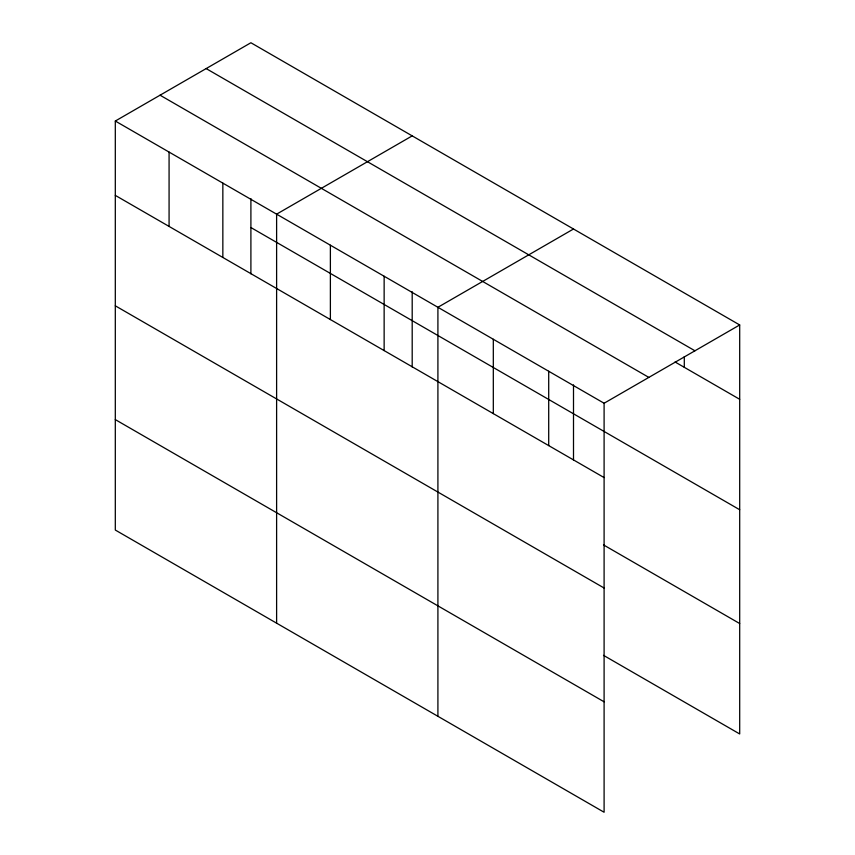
<?xml version="1.0" encoding="UTF-8"?>
<svg xmlns="http://www.w3.org/2000/svg" width="855" height="855" viewBox="0 0 855 855"><rect width="100%" height="100%" fill="white"/><g stroke="black" fill="none" stroke-linecap="round" stroke-linejoin="round"><path stroke-width="1.28" d="M115.307 121.036L604.1 403.239L604.1 812.25L115.307 530.047L115.307 121.036L250.9 42.75L739.693 324.953L739.693 733.964L603.512 655.347M412.196 135.881L276.614 214.156L276.614 623.177M573.502 229.001L437.91 307.287L437.91 716.298M604.1 403.239L739.693 324.953M206.151 68.582L694.944 350.785M675.065 361.986L739.693 399.296M160.056 95.194L648.849 377.397M250.9 227.537L739.693 509.74M115.307 195.378L604.1 477.582M603.512 544.902L739.693 623.53M115.307 305.812L604.1 588.016M115.307 419.602L604.1 701.805M684.299 356.695L684.299 367.319M573.502 384.868L573.502 460.097M548.707 371.252L548.707 445.594M493.314 339.264L493.314 413.617M412.196 291.737L412.196 366.977M384.141 276.24L384.141 350.582M330.383 245.203L330.383 319.546M250.9 198.606L250.9 273.846M222.845 183.12L222.845 257.462M169.076 152.072L169.076 226.415"/></g></svg>
